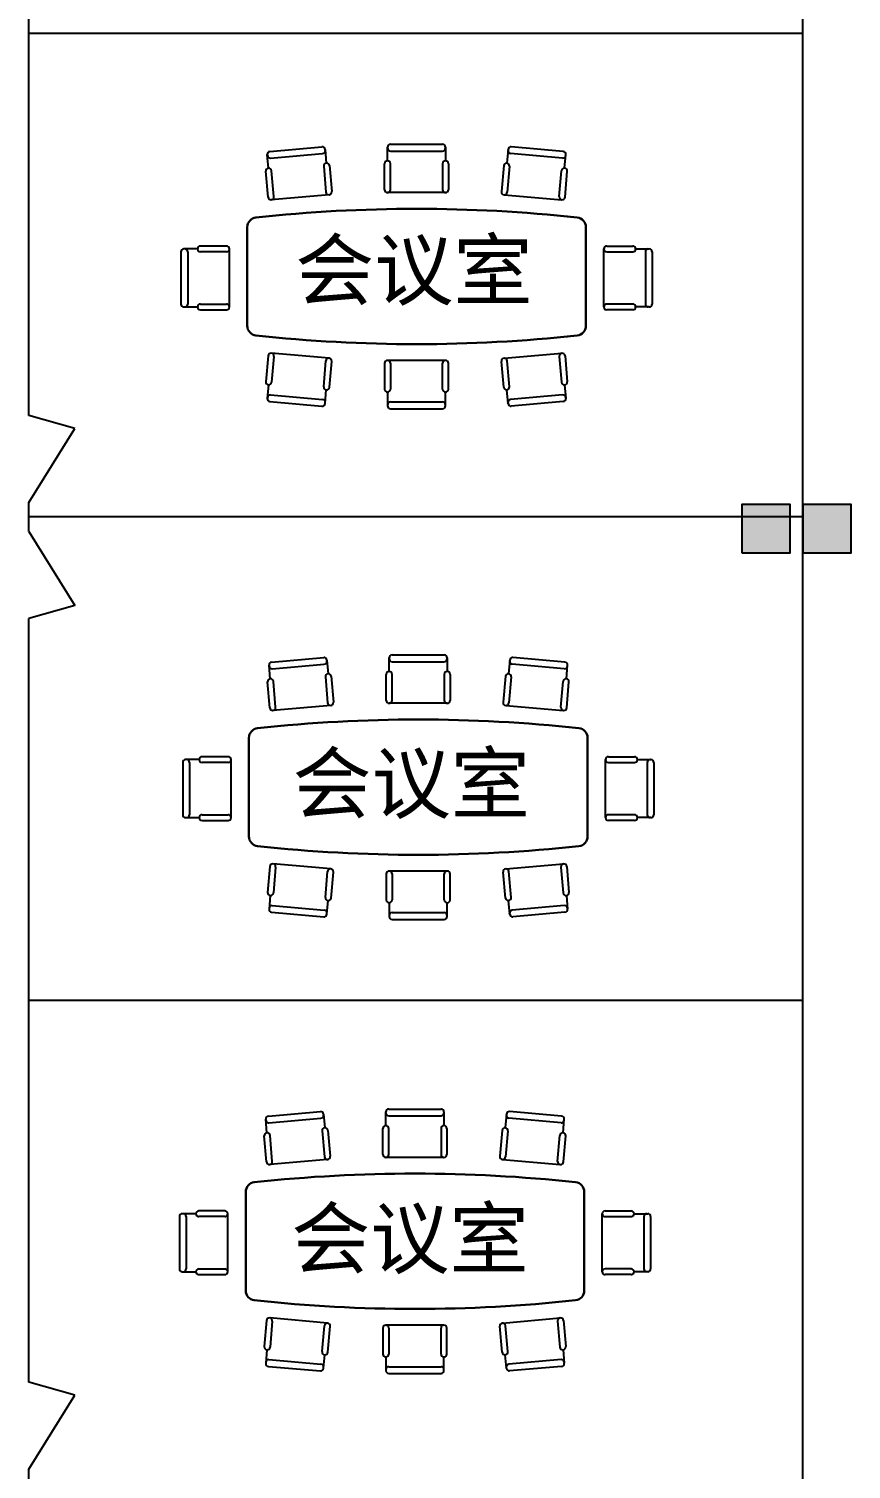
# Model space of a CAD drawing. Header units: millimetres. Extents: x 958 to 636282, y 2095 to 161571.
# Drawn here: x 85567 to 94068, y 27615 to 42515 of the extents above; entities that cross this region are included whole.
import ezdxf

# ---------------------------------------------------------------- set-up
doc = ezdxf.new("R2010")
doc.units = ezdxf.units.MM
for name, color, linetype in [('COLUMN', 9, 'Continuous'), ('PUB_HATCH', 8, 'Continuous'), ('W', 7, 'Continuous')]:
    doc.layers.add(name, color=color, linetype=linetype)
doc.styles.get("Standard").update_dxf_attribs({"font": 'arial.ttf'})

# ---------------------------------------------------------------- blocks, each defined once
blk = doc.blocks.new('_fzh')
blk.add_lwpolyline([(-0.5, -0.5), (0.5, -0.5), (0.5, 0.5), (-0.5, 0.5)], close=True)
at = {"layer": 'PUB_HATCH'}
blk.add_solid([(-0.5, -0.5), (0.5, -0.5), (-0.5, 0.5), (0.5, 0.5)], dxfattribs=at)

msp = doc.modelspace()

# ---------------------------------------------------------------- linework, layer by layer
for p, q in [((93567.108, 22465.286), (93567.108, 67465.286)), ((93567.733, 10465.286), (93567.733, 67225.286)), ((85567.108, 38515.357), (85567.108, 46415.215)), ((93567.108, 42465.286), (85567.108, 42465.286)), ((85567.108, 37315.215), (85567.108, 37615.357)), ((93567.108, 37465.286), (85567.108, 37465.286)), ((85567.108, 28515.357), (85567.108, 36415.215)), ((93567.108, 32465.286), (85567.108, 32465.286)), ((85567.108, 27315.215), (85567.108, 27615.357))]:
    msp.add_line(p, q)
at = {"layer": 'W', "color": 3, "linetype": 'ByBlock', "lineweight": 25}
for p, q in [((88059.526, 41247.699), (88597.472, 41294.763)), ((89274.372, 41280.862), (89274.372, 41290.862)), ((89274.372, 41149.902), (89274.372, 41290.862)), ((89304.372, 41320.862), (89844.372, 41320.862)), ((89874.372, 41290.862), (89874.372, 41280.862)), ((89874.372, 41290.862), (89874.372, 41149.902)), ((91090.905, 41247.699), (90552.96, 41294.763)), ((88033.127, 41205.237), (88032.255, 41215.199)), ((88044.541, 41074.775), (88032.255, 41215.199)), ((88065.627, 41177.966), (88603.572, 41225.03)), ((88629.972, 41267.492), (88630.844, 41257.53)), ((88629.972, 41267.492), (88642.257, 41127.069)), ((88642.257, 41127.069), (88642.257, 41127.069)), ((89274.372, 41149.902), (89274.372, 41149.902)), ((89304.372, 41250.862), (89844.372, 41250.862)), ((89874.372, 41149.902), (89874.372, 41149.902)), ((90520.459, 41267.492), (90508.174, 41127.069)), ((90508.174, 41127.069), (90508.174, 41127.069)), ((90520.459, 41267.492), (90519.588, 41257.53)), ((91084.804, 41177.966), (90546.859, 41225.03)), ((91105.89, 41074.775), (91118.176, 41215.199)), ((91117.304, 41205.237), (91118.176, 41215.199)), ((88040.718, 40774.259), (88017.269, 41042.275)), ((88044.541, 41074.775), (88044.541, 41074.775)), ((88100.49, 40779.488), (88077.041, 41047.504)), ((88614.986, 41094.568), (88638.435, 40826.552)), ((88674.758, 41099.798), (88698.206, 40831.781)), ((89244.372, 40850.862), (89244.372, 41119.902)), ((89304.372, 40850.862), (89304.372, 41119.902)), ((89844.372, 41119.902), (89844.372, 40850.862)), ((89904.372, 41119.902), (89904.372, 40850.862)), ((90475.673, 41099.798), (90452.225, 40831.781)), ((90535.445, 41094.568), (90511.996, 40826.552)), ((91049.942, 40779.488), (91073.39, 41047.504)), ((91105.89, 41074.775), (91105.89, 41074.775)), ((91109.713, 40774.259), (91133.162, 41042.275)), ((88670.935, 40799.281), (88073.218, 40746.987)), ((88073.218, 40746.987), (88073.218, 40746.987)), ((88670.935, 40799.281), (88670.935, 40799.281)), ((89874.372, 40820.862), (89274.372, 40820.862)), ((89274.372, 40820.862), (89274.372, 40820.862)), ((89874.372, 40820.862), (89874.372, 40820.862)), ((90479.496, 40799.281), (91077.213, 40746.987)), ((90479.496, 40799.281), (90479.496, 40799.281)), ((91077.213, 40746.987), (91077.213, 40746.987)), ((87179.75, 40237.95), (87169.75, 40237.95)), ((87310.71, 40237.95), (87169.75, 40237.95)), ((87310.71, 40237.95), (87310.71, 40237.95)), ((87609.75, 40267.95), (87340.71, 40267.95)), ((87639.75, 39637.95), (87639.75, 40237.95)), ((87639.75, 40237.95), (87639.75, 40237.95)), ((91510.681, 39637.95), (91510.681, 40237.95)), ((91510.681, 40237.95), (91510.681, 40237.95)), ((91540.681, 40267.95), (91809.722, 40267.95)), ((91839.722, 40237.95), (91839.722, 40237.95)), ((91839.722, 40237.95), (91980.681, 40237.95)), ((91970.681, 40237.95), (91980.681, 40237.95)), ((87139.75, 40207.95), (87139.75, 39667.95)), ((87209.75, 40207.95), (87209.75, 39667.95)), ((87609.75, 40207.95), (87340.71, 40207.95)), ((91540.681, 40207.95), (91809.722, 40207.95)), ((91940.681, 40207.95), (91940.681, 39667.95)), ((92010.681, 40207.95), (92010.681, 39667.95)), ((87169.75, 39637.95), (87179.75, 39637.95)), ((87169.75, 39637.95), (87310.71, 39637.95)), ((87310.71, 39637.95), (87310.71, 39637.95)), ((87340.71, 39667.95), (87609.75, 39667.95)), ((87639.75, 39637.95), (87639.75, 39637.95)), ((91510.681, 39637.95), (91510.681, 39637.95)), ((91809.722, 39667.95), (91540.681, 39667.95)), ((91839.722, 39637.95), (91839.722, 39637.95)), ((91980.681, 39637.95), (91839.722, 39637.95)), ((91980.681, 39637.95), (91970.681, 39637.95)), ((87340.71, 39607.95), (87609.75, 39607.95)), ((91809.722, 39607.95), (91540.681, 39607.95)), ((88040.718, 39132.177), (88017.269, 38864.161)), ((88670.935, 39107.155), (88073.218, 39159.448)), ((88073.218, 39159.448), (88073.218, 39159.448)), ((88100.49, 39126.948), (88077.041, 38858.931)), ((88614.986, 38811.867), (88638.435, 39079.884)), ((88670.935, 39107.155), (88670.935, 39107.155)), ((88674.758, 38806.638), (88698.206, 39074.654)), ((89244.372, 39055.574), (89244.372, 38786.533)), ((89874.372, 39085.574), (89274.372, 39085.574)), ((89274.372, 39085.574), (89274.372, 39085.574)), ((89304.372, 39055.574), (89304.372, 38786.533)), ((89844.372, 38786.533), (89844.372, 39055.574)), ((89874.372, 39085.574), (89874.372, 39085.574)), ((89904.372, 38786.533), (89904.372, 39055.574)), ((90475.673, 38806.638), (90452.225, 39074.654)), ((90479.496, 39107.155), (91077.213, 39159.448)), ((90479.496, 39107.155), (90479.496, 39107.155)), ((90535.445, 38811.867), (90511.996, 39079.884)), ((91049.942, 39126.948), (91073.39, 38858.931)), ((91077.213, 39159.448), (91077.213, 39159.448)), ((91109.713, 39132.177), (91133.162, 38864.161)), ((88044.541, 38831.66), (88032.255, 38691.237)), ((88044.541, 38831.66), (88044.541, 38831.66)), ((88629.972, 38638.943), (88642.257, 38779.367)), ((88642.257, 38779.367), (88642.257, 38779.367)), ((89274.372, 38756.533), (89274.372, 38756.533)), ((89274.372, 38756.533), (89274.372, 38615.574)), ((89874.372, 38756.533), (89874.372, 38756.533)), ((89874.372, 38615.574), (89874.372, 38756.533)), ((90508.174, 38779.367), (90508.174, 38779.367)), ((90520.459, 38638.943), (90508.174, 38779.367)), ((91105.89, 38831.66), (91105.89, 38831.66)), ((91105.89, 38831.66), (91118.176, 38691.237)), ((88033.127, 38701.199), (88032.255, 38691.237)), ((88059.526, 38658.736), (88597.472, 38611.672)), ((88065.627, 38728.47), (88603.572, 38681.406)), ((88629.972, 38638.943), (88630.844, 38648.905)), ((89274.372, 38625.574), (89274.372, 38615.574)), ((89304.372, 38655.574), (89844.372, 38655.574)), ((89874.372, 38615.574), (89874.372, 38625.574)), ((90520.459, 38638.943), (90519.588, 38648.905)), ((91084.804, 38728.47), (90546.859, 38681.406)), ((91090.905, 38658.736), (90552.96, 38611.672)), ((91117.304, 38701.199), (91118.176, 38691.237)), ((89304.372, 38585.574), (89844.372, 38585.574)), ((85567.108, 37615.357), (86042.614, 38379.486)), ((85567.108, 37315.215), (86042.614, 36551.085)), ((88050.863, 35922.608), (88049.991, 35932.57)), ((88062.277, 35792.146), (88049.991, 35932.57)), ((88077.262, 35965.07), (88615.207, 36012.134)), ((88083.363, 35895.337), (88621.308, 35942.401)), ((88647.708, 35984.863), (88648.58, 35974.901)), ((88647.708, 35984.863), (88659.993, 35844.44)), ((89292.108, 35998.233), (89292.108, 36008.233)), ((89292.108, 35867.273), (89292.108, 36008.233)), ((89322.108, 36038.233), (89862.108, 36038.233)), ((89322.108, 35968.233), (89862.108, 35968.233)), ((89892.108, 36008.233), (89892.108, 35998.233)), ((89892.108, 36008.233), (89892.108, 35867.273)), ((90538.195, 35984.863), (90525.91, 35844.44)), ((90538.195, 35984.863), (90537.323, 35974.901)), ((91102.54, 35895.337), (90564.595, 35942.401)), ((91108.641, 35965.07), (90570.696, 36012.134)), ((91123.626, 35792.146), (91135.912, 35932.57)), ((91135.04, 35922.608), (91135.912, 35932.57)), ((88062.277, 35792.146), (88062.277, 35792.146)), ((88118.225, 35496.859), (88094.777, 35764.875)), ((88632.722, 35811.939), (88656.171, 35543.923)), ((88659.993, 35844.44), (88659.993, 35844.44)), ((88692.494, 35817.169), (88715.942, 35549.152)), ((89262.108, 35568.233), (89262.108, 35837.273)), ((89292.108, 35867.273), (89292.108, 35867.273)), ((89322.108, 35568.233), (89322.108, 35837.273)), ((89862.108, 35837.273), (89862.108, 35568.233)), ((89892.108, 35867.273), (89892.108, 35867.273)), ((89922.108, 35837.273), (89922.108, 35568.233)), ((90493.409, 35817.169), (90469.961, 35549.152)), ((90525.91, 35844.44), (90525.91, 35844.44)), ((90553.181, 35811.939), (90529.732, 35543.923)), ((91067.678, 35496.859), (91091.126, 35764.875)), ((91123.626, 35792.146), (91123.626, 35792.146)), ((88058.454, 35491.629), (88035.005, 35759.646)), ((91127.449, 35491.629), (91150.898, 35759.646)), ((88688.671, 35516.652), (88090.954, 35464.358)), ((88090.954, 35464.358), (88090.954, 35464.358)), ((88688.671, 35516.652), (88688.671, 35516.652)), ((89892.108, 35538.233), (89292.108, 35538.233)), ((89292.108, 35538.233), (89292.108, 35538.233)), ((89892.108, 35538.233), (89892.108, 35538.233)), ((90497.232, 35516.652), (91094.949, 35464.358)), ((90497.232, 35516.652), (90497.232, 35516.652)), ((91094.949, 35464.358), (91094.949, 35464.358)), ((87157.486, 34925.321), (87157.486, 34385.321)), ((87197.486, 34955.321), (87187.486, 34955.321)), ((87328.446, 34955.321), (87187.486, 34955.321)), ((87227.486, 34925.321), (87227.486, 34385.321)), ((87328.446, 34955.321), (87328.446, 34955.321)), ((87627.486, 34985.321), (87358.446, 34985.321)), ((87627.486, 34925.321), (87358.446, 34925.321)), ((87657.486, 34355.321), (87657.486, 34955.321)), ((87657.486, 34955.321), (87657.486, 34955.321)), ((91528.417, 34355.321), (91528.417, 34955.321)), ((91528.417, 34955.321), (91528.417, 34955.321)), ((91558.417, 34985.321), (91827.457, 34985.321)), ((91558.417, 34925.321), (91827.457, 34925.321)), ((91857.457, 34955.321), (91857.457, 34955.321)), ((91857.457, 34955.321), (91998.417, 34955.321)), ((91958.417, 34925.321), (91958.417, 34385.321)), ((91988.417, 34955.321), (91998.417, 34955.321)), ((92028.417, 34925.321), (92028.417, 34385.321)), ((87187.486, 34355.321), (87197.486, 34355.321)), ((87187.486, 34355.321), (87328.446, 34355.321)), ((87328.446, 34355.321), (87328.446, 34355.321)), ((87358.446, 34385.321), (87627.486, 34385.321)), ((87358.446, 34325.321), (87627.486, 34325.321)), ((87657.486, 34355.321), (87657.486, 34355.321)), ((91528.417, 34355.321), (91528.417, 34355.321)), ((91827.457, 34385.321), (91558.417, 34385.321)), ((91827.457, 34325.321), (91558.417, 34325.321)), ((91857.457, 34355.321), (91857.457, 34355.321)), ((91998.417, 34355.321), (91857.457, 34355.321)), ((91998.417, 34355.321), (91988.417, 34355.321)), ((88058.454, 33849.548), (88035.005, 33581.532)), ((88688.671, 33824.526), (88090.954, 33876.819)), ((88090.954, 33876.819), (88090.954, 33876.819)), ((88118.225, 33844.319), (88094.777, 33576.302)), ((88688.671, 33824.526), (88688.671, 33824.526)), ((90497.232, 33824.526), (91094.949, 33876.819)), ((90497.232, 33824.526), (90497.232, 33824.526)), ((91067.678, 33844.319), (91091.126, 33576.302)), ((91094.949, 33876.819), (91094.949, 33876.819)), ((91127.449, 33849.548), (91150.898, 33581.532)), ((88632.722, 33529.238), (88656.171, 33797.255)), ((88692.494, 33524.009), (88715.942, 33792.025)), ((89262.108, 33772.945), (89262.108, 33503.904)), ((89892.108, 33802.945), (89292.108, 33802.945)), ((89292.108, 33802.945), (89292.108, 33802.945)), ((89322.108, 33772.945), (89322.108, 33503.904)), ((89862.108, 33503.904), (89862.108, 33772.945)), ((89892.108, 33802.945), (89892.108, 33802.945)), ((89922.108, 33503.904), (89922.108, 33772.945)), ((90493.409, 33524.009), (90469.961, 33792.025)), ((90553.181, 33529.238), (90529.732, 33797.255)), ((88062.277, 33549.031), (88049.991, 33408.608)), ((88062.277, 33549.031), (88062.277, 33549.031)), ((91123.626, 33549.031), (91123.626, 33549.031)), ((91123.626, 33549.031), (91135.912, 33408.608)), ((88050.863, 33418.57), (88049.991, 33408.608)), ((88077.262, 33376.107), (88615.207, 33329.043)), ((88083.363, 33445.841), (88621.308, 33398.777)), ((88647.708, 33356.314), (88659.993, 33496.738)), ((88659.993, 33496.738), (88659.993, 33496.738)), ((89292.108, 33473.904), (89292.108, 33473.904)), ((89292.108, 33473.904), (89292.108, 33332.945)), ((89892.108, 33473.904), (89892.108, 33473.904)), ((89892.108, 33332.945), (89892.108, 33473.904)), ((90525.91, 33496.738), (90525.91, 33496.738)), ((90538.195, 33356.314), (90525.91, 33496.738)), ((91102.54, 33445.841), (90564.595, 33398.777)), ((91108.641, 33376.107), (90570.696, 33329.043)), ((91135.04, 33418.57), (91135.912, 33408.608)), ((88647.708, 33356.314), (88648.58, 33366.276)), ((89292.108, 33342.945), (89292.108, 33332.945)), ((89322.108, 33372.945), (89862.108, 33372.945)), ((89322.108, 33302.945), (89862.108, 33302.945)), ((89892.108, 33332.945), (89892.108, 33342.945)), ((90538.195, 33356.314), (90537.323, 33366.276)), ((88042.996, 31267.767), (88580.941, 31314.831)), ((89257.842, 31300.93), (89257.842, 31310.93)), ((89257.842, 31169.97), (89257.842, 31310.93)), ((89287.842, 31340.93), (89827.842, 31340.93)), ((89857.842, 31310.93), (89857.842, 31300.93)), ((89857.842, 31310.93), (89857.842, 31169.97)), ((91074.374, 31267.767), (90536.429, 31314.831)), ((88016.596, 31225.304), (88015.725, 31235.266)), ((88028.01, 31094.843), (88015.725, 31235.266)), ((88049.097, 31198.033), (88587.042, 31245.097)), ((88613.442, 31287.56), (88614.313, 31277.598)), ((88613.442, 31287.56), (88625.727, 31147.136)), ((88625.727, 31147.136), (88625.727, 31147.136)), ((89257.842, 31169.97), (89257.842, 31169.97)), ((89287.842, 31270.93), (89827.842, 31270.93)), ((89857.842, 31169.97), (89857.842, 31169.97)), ((90503.929, 31287.56), (90491.643, 31147.136)), ((90491.643, 31147.136), (90491.643, 31147.136)), ((90503.929, 31287.56), (90503.057, 31277.598)), ((91068.273, 31198.033), (90530.328, 31245.097)), ((91089.36, 31094.843), (91101.646, 31235.266)), ((91100.774, 31225.304), (91101.646, 31235.266)), ((88024.187, 30794.326), (88000.739, 31062.342)), ((88028.01, 31094.843), (88028.01, 31094.843)), ((88083.959, 30799.555), (88060.511, 31067.572)), ((88598.456, 31114.636), (88621.904, 30846.619)), ((88658.228, 31119.865), (88681.676, 30851.849)), ((89227.842, 30870.93), (89227.842, 31139.97)), ((89287.842, 30870.93), (89287.842, 31139.97)), ((89827.842, 31139.97), (89827.842, 30870.93)), ((89887.842, 31139.97), (89887.842, 30870.93)), ((90459.143, 31119.865), (90435.694, 30851.849)), ((90518.914, 31114.636), (90495.466, 30846.619)), ((91033.411, 30799.555), (91056.86, 31067.572)), ((91089.36, 31094.843), (91089.36, 31094.843)), ((91093.183, 30794.326), (91116.631, 31062.342)), ((88654.405, 30819.348), (88056.688, 30767.055)), ((88056.688, 30767.055), (88056.688, 30767.055)), ((88654.405, 30819.348), (88654.405, 30819.348)), ((89857.842, 30840.93), (89257.842, 30840.93)), ((89257.842, 30840.93), (89257.842, 30840.93)), ((89857.842, 30840.93), (89857.842, 30840.93)), ((90462.966, 30819.348), (91060.682, 30767.055)), ((90462.966, 30819.348), (90462.966, 30819.348)), ((91060.682, 30767.055), (91060.682, 30767.055)), ((87163.219, 30258.017), (87153.219, 30258.017)), ((87294.179, 30258.017), (87153.219, 30258.017)), ((87294.179, 30258.017), (87294.179, 30258.017)), ((87593.219, 30288.017), (87324.179, 30288.017)), ((87623.219, 29658.017), (87623.219, 30258.017)), ((87623.219, 30258.017), (87623.219, 30258.017)), ((91494.151, 29658.017), (91494.151, 30258.017)), ((91494.151, 30258.017), (91494.151, 30258.017)), ((91524.151, 30288.017), (91793.191, 30288.017)), ((91823.191, 30258.017), (91823.191, 30258.017)), ((91823.191, 30258.017), (91964.151, 30258.017)), ((91954.151, 30258.017), (91964.151, 30258.017)), ((87123.219, 30228.017), (87123.219, 29688.017)), ((87193.219, 30228.017), (87193.219, 29688.017)), ((87593.219, 30228.017), (87324.179, 30228.017)), ((91524.151, 30228.017), (91793.191, 30228.017)), ((91924.151, 30228.017), (91924.151, 29688.017)), ((91994.151, 30228.017), (91994.151, 29688.017)), ((87153.219, 29658.017), (87163.219, 29658.017)), ((87153.219, 29658.017), (87294.179, 29658.017)), ((87294.179, 29658.017), (87294.179, 29658.017)), ((87324.179, 29688.017), (87593.219, 29688.017)), ((87623.219, 29658.017), (87623.219, 29658.017)), ((91494.151, 29658.017), (91494.151, 29658.017)), ((91793.191, 29688.017), (91524.151, 29688.017)), ((91823.191, 29658.017), (91823.191, 29658.017)), ((91964.151, 29658.017), (91823.191, 29658.017)), ((91964.151, 29658.017), (91954.151, 29658.017)), ((87324.179, 29628.017), (87593.219, 29628.017)), ((91793.191, 29628.017), (91524.151, 29628.017)), ((88024.187, 29152.245), (88000.739, 28884.228)), ((88654.405, 29127.222), (88056.688, 29179.516)), ((88056.688, 29179.516), (88056.688, 29179.516)), ((88083.959, 29147.015), (88060.511, 28878.999)), ((88598.456, 28831.935), (88621.904, 29099.951)), ((88654.405, 29127.222), (88654.405, 29127.222)), ((88658.228, 28826.705), (88681.676, 29094.722)), ((89227.842, 29075.641), (89227.842, 28806.601)), ((89857.842, 29105.641), (89257.842, 29105.641)), ((89257.842, 29105.641), (89257.842, 29105.641)), ((89287.842, 29075.641), (89287.842, 28806.601)), ((89827.842, 28806.601), (89827.842, 29075.641)), ((89857.842, 29105.641), (89857.842, 29105.641)), ((89887.842, 28806.601), (89887.842, 29075.641)), ((90459.143, 28826.705), (90435.694, 29094.722)), ((90462.966, 29127.222), (91060.682, 29179.516)), ((90462.966, 29127.222), (90462.966, 29127.222)), ((90518.914, 28831.935), (90495.466, 29099.951)), ((91033.411, 29147.015), (91056.86, 28878.999)), ((91060.682, 29179.516), (91060.682, 29179.516)), ((91093.183, 29152.245), (91116.631, 28884.228)), ((88028.01, 28851.728), (88015.725, 28711.304)), ((88028.01, 28851.728), (88028.01, 28851.728)), ((88613.442, 28659.011), (88625.727, 28799.434)), ((88625.727, 28799.434), (88625.727, 28799.434)), ((89257.842, 28776.601), (89257.842, 28776.601)), ((89257.842, 28776.601), (89257.842, 28635.641)), ((89857.842, 28776.601), (89857.842, 28776.601)), ((89857.842, 28635.641), (89857.842, 28776.601)), ((90491.643, 28799.434), (90491.643, 28799.434)), ((90503.929, 28659.011), (90491.643, 28799.434)), ((91089.36, 28851.728), (91089.36, 28851.728)), ((91089.36, 28851.728), (91101.646, 28711.304)), ((88016.596, 28721.266), (88015.725, 28711.304)), ((88042.996, 28678.804), (88580.941, 28631.74)), ((88049.097, 28748.537), (88587.042, 28701.473)), ((88613.442, 28659.011), (88614.313, 28668.973)), ((89257.842, 28645.641), (89257.842, 28635.641)), ((89287.842, 28675.641), (89827.842, 28675.641)), ((89857.842, 28635.641), (89857.842, 28645.641)), ((90503.929, 28659.011), (90503.057, 28668.973)), ((91068.273, 28748.537), (90530.328, 28701.473)), ((91074.374, 28678.804), (90536.429, 28631.74)), ((91100.774, 28721.266), (91101.646, 28711.304)), ((89287.842, 28605.641), (89827.842, 28605.641)), ((85567.108, 27615.357), (86042.614, 28379.486))]:
    msp.add_line(p, q, dxfattribs=at)
at = {"layer": 'W', "color": 0, "linetype": 'ByBlock', "lineweight": 30}
for p, q in [((87825.216, 39442.669), (87825.216, 40463.767)), ((91325.216, 39442.669), (91325.216, 40463.767)), ((87842.951, 34160.04), (87842.951, 35181.138)), ((91342.951, 34160.04), (91342.951, 35181.138)), ((87808.685, 29462.737), (87808.685, 30483.834)), ((91308.685, 29462.737), (91308.685, 30483.834))]:
    msp.add_line(p, q, dxfattribs=at)
at = {"layer": 'W', "color": 241, "linetype": 'ByBlock', "lineweight": 25, "true_color": 0xf26eae}
for p, q in [((86042.614, 38379.486), (85567.108, 38515.357)), ((86042.614, 36551.085), (85567.108, 36415.215)), ((86042.614, 28379.486), (85567.108, 28515.357))]:
    msp.add_line(p, q, dxfattribs=at)
at = {"layer": 'W', "color": 3, "linetype": 'ByBlock', "lineweight": 25}
for centre, start, end in [((88600.086, 41264.878), 5, 95), ((89304.372, 41290.862), 90, 180), ((89304.372, 41280.862), 180, 270), ((89844.372, 41290.862), 0, 90), ((89844.372, 41280.862), 270, 0), ((90550.345, 41264.878), 85, 175), ((88062.141, 41217.814), 95, 185), ((88063.013, 41207.852), 185, 275), ((88600.958, 41254.916), 275, 5), ((88644.872, 41097.183), 95, 185), ((88644.872, 41097.183), 5, 95), ((89274.372, 41119.902), 90, 180), ((89274.372, 41119.902), 0, 90), ((89874.372, 41119.902), 90, 180), ((89874.372, 41119.902), 0, 90), ((90505.559, 41097.183), 85, 175), ((90505.559, 41097.183), 355, 85), ((90549.473, 41254.916), 175, 265), ((91087.419, 41207.852), 265, 355), ((91088.29, 41217.814), 355, 85), ((88047.155, 41044.89), 95, 185), ((88047.155, 41044.89), 5, 95), ((91103.276, 41044.89), 85, 175), ((91103.276, 41044.89), 355, 85), ((88668.321, 40829.167), 185, 275), ((88668.321, 40829.167), 275, 5), ((89274.372, 40850.862), 180, 270), ((89274.372, 40850.862), 270, 0), ((89874.372, 40850.862), 180, 270), ((89874.372, 40850.862), 270, 0), ((90482.111, 40829.167), 175, 265), ((90482.111, 40829.167), 265, 355), ((88070.604, 40776.873), 185, 275), ((88070.604, 40776.873), 275, 5), ((91079.827, 40776.873), 175, 265), ((91079.827, 40776.873), 265, 355), ((87169.75, 40207.95), 90, 180), ((87179.75, 40207.95), 0, 90), ((87340.71, 40237.95), 90, 180), ((87340.71, 40237.95), 180, 270), ((87609.75, 40237.95), 0, 90), ((87609.75, 40237.95), 270, 0), ((91540.681, 40237.95), 90, 180), ((91540.681, 40237.95), 180, 270), ((91809.722, 40237.95), 0, 90), ((91809.722, 40237.95), 270, 0), ((91970.681, 40207.95), 90, 180), ((91980.681, 40207.95), 0, 90), ((87169.75, 39667.95), 180, 270), ((87179.75, 39667.95), 270, 0), ((87340.71, 39637.95), 90, 180), ((87340.71, 39637.95), 180, 270), ((87609.75, 39637.95), 0, 90), ((87609.75, 39637.95), 270, 0), ((91540.681, 39637.95), 90, 180), ((91540.681, 39637.95), 180, 270), ((91809.722, 39637.95), 0, 90), ((91809.722, 39637.95), 270, 0), ((91970.681, 39667.95), 180, 270), ((91980.681, 39667.95), 270, 0), ((88070.604, 39129.563), 85, 175), ((88070.604, 39129.563), 355, 85), ((88668.321, 39077.269), 85, 175), ((88668.321, 39077.269), 355, 85), ((89274.372, 39055.574), 90, 180), ((89274.372, 39055.574), 0, 90), ((89874.372, 39055.574), 90, 180), ((89874.372, 39055.574), 0, 90), ((90482.111, 39077.269), 95, 185), ((90482.111, 39077.269), 5, 95), ((91079.827, 39129.563), 95, 185), ((91079.827, 39129.563), 5, 95), ((88047.155, 38861.546), 175, 265), ((88047.155, 38861.546), 265, 355), ((88644.872, 38809.253), 175, 265), ((88644.872, 38809.253), 265, 355), ((89274.372, 38786.533), 180, 270), ((89274.372, 38786.533), 270, 0), ((89874.372, 38786.533), 180, 270), ((89874.372, 38786.533), 270, 0), ((90505.559, 38809.253), 185, 275), ((90505.559, 38809.253), 275, 5), ((91103.276, 38861.546), 185, 275), ((91103.276, 38861.546), 275, 5), ((88062.141, 38688.622), 175, 265), ((88063.013, 38698.584), 85, 175), ((88600.086, 38641.558), 265, 355), ((88600.958, 38651.52), 355, 85), ((89304.372, 38625.574), 90, 180), ((89304.372, 38615.574), 180, 270), ((89844.372, 38625.574), 0, 90), ((89844.372, 38615.574), 270, 0), ((90549.473, 38651.52), 95, 185), ((90550.345, 38641.558), 185, 275), ((91087.419, 38698.584), 5, 95), ((91088.29, 38688.622), 275, 5), ((88079.877, 35935.184), 95, 185), ((88080.749, 35925.223), 185, 275), ((88617.822, 35982.249), 5, 95), ((88618.694, 35972.287), 275, 5), ((89322.108, 36008.233), 90, 180), ((89322.108, 35998.233), 180, 270), ((89862.108, 36008.233), 0, 90), ((89862.108, 35998.233), 270, 0), ((90567.209, 35972.287), 175, 265), ((90568.081, 35982.249), 85, 175), ((91105.154, 35925.223), 265, 355), ((91106.026, 35935.184), 355, 85), ((88064.891, 35762.261), 95, 185), ((88064.891, 35762.261), 5, 95), ((88662.608, 35814.554), 95, 185), ((88662.608, 35814.554), 5, 95), ((89292.108, 35837.273), 90, 180), ((89292.108, 35837.273), 0, 90), ((89892.108, 35837.273), 90, 180), ((89892.108, 35837.273), 0, 90), ((90523.295, 35814.554), 85, 175), ((90523.295, 35814.554), 355, 85), ((91121.012, 35762.261), 85, 175), ((91121.012, 35762.261), 355, 85), ((88088.34, 35494.244), 185, 275), ((88088.34, 35494.244), 275, 5), ((88686.056, 35546.538), 185, 275), ((88686.056, 35546.538), 275, 5), ((89292.108, 35568.233), 180, 270), ((89292.108, 35568.233), 270, 0), ((89892.108, 35568.233), 180, 270), ((89892.108, 35568.233), 270, 0), ((90499.847, 35546.538), 175, 265), ((90499.847, 35546.538), 265, 355), ((91097.563, 35494.244), 175, 265), ((91097.563, 35494.244), 265, 355), ((87187.486, 34925.321), 90, 180), ((87197.486, 34925.321), 0, 90), ((87358.446, 34955.321), 90, 180), ((87358.446, 34955.321), 180, 270), ((87627.486, 34955.321), 0, 90), ((87627.486, 34955.321), 270, 0), ((91558.417, 34955.321), 90, 180), ((91558.417, 34955.321), 180, 270), ((91827.457, 34955.321), 0, 90), ((91827.457, 34955.321), 270, 0), ((91988.417, 34925.321), 90, 180), ((91998.417, 34925.321), 0, 90), ((87187.486, 34385.321), 180, 270), ((87197.486, 34385.321), 270, 0), ((87358.446, 34355.321), 90, 180), ((87358.446, 34355.321), 180, 270), ((87627.486, 34355.321), 0, 90), ((87627.486, 34355.321), 270, 0), ((91558.417, 34355.321), 90, 180), ((91558.417, 34355.321), 180, 270), ((91827.457, 34355.321), 0, 90), ((91827.457, 34355.321), 270, 0), ((91988.417, 34385.321), 180, 270), ((91998.417, 34385.321), 270, 0), ((88088.34, 33846.934), 85, 175), ((88088.34, 33846.934), 355, 85), ((88686.056, 33794.64), 85, 175), ((88686.056, 33794.64), 355, 85), ((90499.847, 33794.64), 95, 185), ((90499.847, 33794.64), 5, 95), ((91097.563, 33846.934), 95, 185), ((91097.563, 33846.934), 5, 95), ((89292.108, 33772.945), 90, 180), ((89292.108, 33772.945), 0, 90), ((89892.108, 33772.945), 90, 180), ((89892.108, 33772.945), 0, 90), ((88064.891, 33578.917), 175, 265), ((88064.891, 33578.917), 265, 355), ((88662.608, 33526.624), 175, 265), ((90523.295, 33526.624), 275, 5), ((91121.012, 33578.917), 185, 275), ((91121.012, 33578.917), 275, 5), ((88079.877, 33405.993), 175, 265), ((88080.749, 33415.955), 85, 175), ((88618.694, 33368.891), 355, 85), ((88662.608, 33526.624), 265, 355), ((89292.108, 33503.904), 180, 270), ((89292.108, 33503.904), 270, 0), ((89892.108, 33503.904), 180, 270), ((89892.108, 33503.904), 270, 0), ((90523.295, 33526.624), 185, 275), ((90567.209, 33368.891), 95, 185), ((91105.154, 33415.955), 5, 95), ((91106.026, 33405.993), 275, 5), ((88617.822, 33358.929), 265, 355), ((89322.108, 33342.945), 90, 180), ((89322.108, 33332.945), 180, 270), ((89862.108, 33342.945), 0, 90), ((89862.108, 33332.945), 270, 0), ((90568.081, 33358.929), 185, 275), ((88583.556, 31284.945), 5, 95), ((89287.842, 31310.93), 90, 180), ((89287.842, 31300.93), 180, 270), ((89827.842, 31310.93), 0, 90), ((89827.842, 31300.93), 270, 0), ((90533.815, 31284.945), 85, 175), ((88045.611, 31237.881), 95, 185), ((88046.482, 31227.919), 185, 275), ((88584.427, 31274.983), 275, 5), ((88628.342, 31117.25), 95, 185), ((88628.342, 31117.25), 5, 95), ((89257.842, 31139.97), 90, 180), ((89257.842, 31139.97), 0, 90), ((89857.842, 31139.97), 90, 180), ((89857.842, 31139.97), 0, 90), ((90489.029, 31117.25), 85, 175), ((90489.029, 31117.25), 355, 85), ((90532.943, 31274.983), 175, 265), ((91070.888, 31227.919), 265, 355), ((91071.76, 31237.881), 355, 85), ((88030.625, 31064.957), 95, 185), ((88030.625, 31064.957), 5, 95), ((91086.745, 31064.957), 85, 175), ((91086.745, 31064.957), 355, 85), ((88651.79, 30849.234), 185, 275), ((88651.79, 30849.234), 275, 5), ((89257.842, 30870.93), 180, 270), ((89257.842, 30870.93), 270, 0), ((89857.842, 30870.93), 180, 270), ((89857.842, 30870.93), 270, 0), ((90465.58, 30849.234), 175, 265), ((90465.58, 30849.234), 265, 355), ((88054.073, 30796.941), 185, 275), ((88054.073, 30796.941), 275, 5), ((91063.297, 30796.941), 175, 265), ((91063.297, 30796.941), 265, 355), ((87153.219, 30228.017), 90, 180), ((87163.219, 30228.017), 0, 90), ((87324.179, 30258.017), 90, 180), ((87324.179, 30258.017), 180, 270), ((87593.219, 30258.017), 0, 90), ((87593.219, 30258.017), 270, 0), ((91524.151, 30258.017), 90, 180), ((91524.151, 30258.017), 180, 270), ((91793.191, 30258.017), 0, 90), ((91793.191, 30258.017), 270, 0), ((91954.151, 30228.017), 90, 180), ((91964.151, 30228.017), 0, 90), ((87153.219, 29688.017), 180, 270), ((87163.219, 29688.017), 270, 0), ((87324.179, 29658.017), 90, 180), ((87324.179, 29658.017), 180, 270), ((87593.219, 29658.017), 0, 90), ((87593.219, 29658.017), 270, 0), ((91524.151, 29658.017), 90, 180), ((91524.151, 29658.017), 180, 270), ((91793.191, 29658.017), 0, 90), ((91793.191, 29658.017), 270, 0), ((91954.151, 29688.017), 180, 270), ((91964.151, 29688.017), 270, 0), ((88054.073, 29149.63), 85, 175), ((88054.073, 29149.63), 355, 85), ((88651.79, 29097.337), 85, 175), ((88651.79, 29097.337), 355, 85), ((89257.842, 29075.641), 90, 180), ((89257.842, 29075.641), 0, 90), ((89857.842, 29075.641), 90, 180), ((89857.842, 29075.641), 0, 90), ((90465.58, 29097.337), 95, 185), ((90465.58, 29097.337), 5, 95), ((91063.297, 29149.63), 95, 185), ((91063.297, 29149.63), 5, 95), ((88030.625, 28881.614), 175, 265), ((88030.625, 28881.614), 265, 355), ((88628.342, 28829.32), 175, 265), ((88628.342, 28829.32), 265, 355), ((89257.842, 28806.601), 180, 270), ((89257.842, 28806.601), 270, 0), ((89857.842, 28806.601), 180, 270), ((89857.842, 28806.601), 270, 0), ((90489.029, 28829.32), 185, 275), ((90489.029, 28829.32), 275, 5), ((91086.745, 28881.614), 185, 275), ((91086.745, 28881.614), 275, 5), ((88045.611, 28708.69), 175, 265), ((88046.482, 28718.652), 85, 175), ((88583.556, 28661.626), 265, 355), ((88584.427, 28671.587), 355, 85), ((89287.842, 28645.641), 90, 180), ((89287.842, 28635.641), 180, 270), ((89827.842, 28645.641), 0, 90), ((89827.842, 28635.641), 270, 0), ((90532.943, 28671.587), 95, 185), ((90533.815, 28661.626), 185, 275), ((91070.888, 28718.652), 5, 95), ((91071.76, 28708.69), 275, 5)]:
    msp.add_arc(centre, 30, start, end, dxfattribs=at)
at = {"layer": 'W', "color": 0, "linetype": 'ByBlock', "lineweight": 30}
for centre, radius, start, end in [((87925.216, 40463.767), 100, 96.2062678, 180), ((89575.216, 25290.718), 15362.5, 83.7937322, 96.2062678), ((91225.216, 40463.767), 100, 0, 83.7937322), ((87925.216, 39442.669), 100, 180, 263.7937322), ((89575.216, 54615.718), 15362.5, 263.7937322, 276.2062678), ((91225.216, 39442.669), 100, 276.2062678, 0), ((89592.951, 20008.089), 15362.5, 83.7937322, 96.2062678), ((87942.951, 35181.138), 100, 96.2062678, 180), ((91242.951, 35181.138), 100, 0, 83.7937322), ((87942.951, 34160.04), 100, 180, 263.7937322), ((91242.951, 34160.04), 100, 276.2062678, 0), ((89592.951, 49333.089), 15362.5, 263.7937322, 276.2062678), ((87908.685, 30483.834), 100, 96.2062678, 180), ((89558.685, 15310.785), 15362.5, 83.7937322, 96.2062678), ((91208.685, 30483.834), 100, 0, 83.7937322), ((87908.685, 29462.737), 100, 180, 263.7937322), ((89558.685, 44635.785), 15362.5, 263.7937322, 276.2062678), ((91208.685, 29462.737), 100, 276.2062678, 0)]:
    msp.add_arc(centre, radius, start, end, dxfattribs=at)

# ---------------------------------------------------------------- block references
at = {"layer": 'COLUMN', "xscale": 500, "yscale": 500, "zscale": 500}
for p in [(93187.733, 37345.286), (93817.733, 37345.286)]:
    msp.add_blockref('_fzh', p, dxfattribs=at)

# ---------------------------------------------------------------- texts
at = {"char_height": 600, "attachment_point": 1}
for width, insert in [(2625.99845, (88319.36, 40321.289)), (2734.85148, (88292.135, 35011.436)), (2667.34625, (88278.523, 30303.41))]:
    msp.add_mtext_dynamic_manual_height_columns('会议室', width=width, gutter_width=12.5, heights=[0], dxfattribs=dict(at, insert=insert))

doc.saveas('drawing.dxf')
